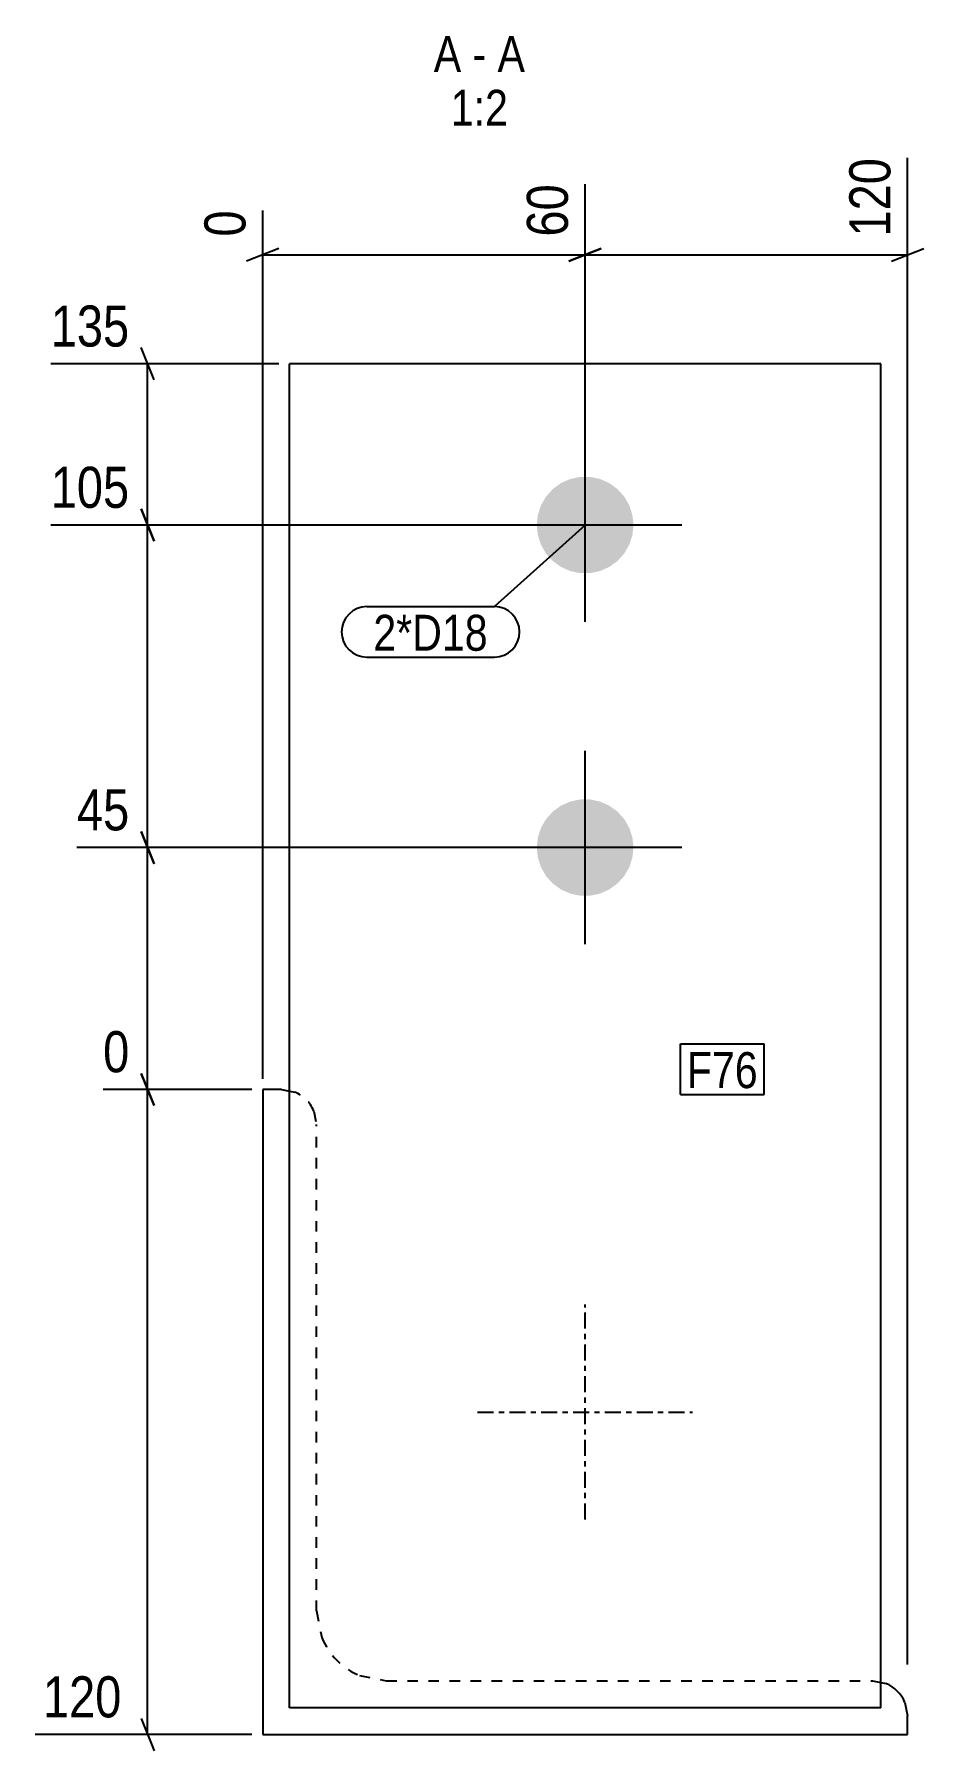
# Model space of a CAD drawing. Header units: millimetres. Extents: x 3 to 31513, y 3 to 736.
# Drawn here: x 5369.9 to 5535.4, y 4.8 to 324.1 of the extents above; entities that cross this region are included whole.
import ezdxf

# ---------------------------------------------------------------- set-up
doc = ezdxf.new("R2010")
doc.units = ezdxf.units.MM
doc.linetypes.add('DXK_LINE_DOT2', pattern=[3.9198, 1.9599, -1.9599])
doc.linetypes.add('DXK_LINE_DOT3', pattern=[5.9187, 2.979, -0.9799, 0.9799, -0.9799])
for name, color, linetype in [('MÅLSÆTNING', 7, 'Continuous'), ('STÅL', 7, 'Continuous'), ('TEKST', 7, 'Continuous')]:
    doc.layers.add(name, color=color, linetype=linetype)
doc.styles.add('Arial Narrow', font='ARIALN.TTF', dxfattribs={"height": 0.2})

msp = doc.modelspace()

# ---------------------------------------------------------------- hatches: boundary and pattern name
at = {"layer": 'STÅL', "linetype": 'Continuous'}
for points in [[(5463.36, 232.8), (5463.56, 234.67), (5464.14, 236.46), (5465.08, 238.09), (5466.34, 239.49), (5467.86, 240.59), (5469.58, 241.36), (5471.42, 241.75), (5473.3, 241.75), (5475.14, 241.36), (5476.86, 240.59), (5478.38, 239.49), (5479.64, 238.09), (5480.58, 236.46), (5481.16, 234.67), (5481.36, 232.8), (5481.16, 230.93), (5480.58, 229.14), (5479.64, 227.51), (5478.38, 226.11), (5476.86, 225.01), (5475.14, 224.24), (5473.3, 223.85), (5471.42, 223.85), (5469.58, 224.24), (5467.86, 225.01), (5466.34, 226.11), (5465.08, 227.51), (5464.14, 229.14), (5463.56, 230.93)], [(5463.36, 172.8), (5463.56, 174.67), (5464.14, 176.46), (5465.08, 178.09), (5466.34, 179.49), (5467.86, 180.59), (5469.58, 181.36), (5471.42, 181.75), (5473.3, 181.75), (5475.14, 181.36), (5476.86, 180.59), (5478.38, 179.49), (5479.64, 178.09), (5480.58, 176.46), (5481.16, 174.67), (5481.36, 172.8), (5481.16, 170.93), (5480.58, 169.14), (5479.64, 167.51), (5478.38, 166.11), (5476.86, 165.01), (5475.14, 164.24), (5473.3, 163.85), (5471.42, 163.85), (5469.58, 164.24), (5467.86, 165.01), (5466.34, 166.11), (5465.08, 167.51), (5464.14, 169.14), (5463.56, 170.93)]]:
    msp.add_hatch(color=96, dxfattribs=at).paths.add_polyline_path(points)

# ---------------------------------------------------------------- linework, layer by layer
at = {"layer": 'MÅLSÆTNING', "color": 7, "linetype": 'Continuous'}
for p, q in [((5532.36, 20.8), (5532.36, 301.08)), ((5472.36, 234.8), (5472.36, 296.21)), ((5472.36, 234.8), (5472.36, 296.21)), ((5412.36, 129.8), (5412.36, 291.33)), ((5415.36, 284.26), (5409.36, 281.86)), ((5475.36, 284.26), (5469.36, 281.86)), ((5469.36, 281.86), (5475.36, 284.26)), ((5529.36, 281.86), (5535.36, 284.26)), ((5412.36, 283.06), (5472.36, 283.06)), ((5472.36, 283.06), (5532.36, 283.06)), ((5392.15, 259.8), (5389.75, 265.8)), ((5415.36, 262.8), (5372.92, 262.8)), ((5390.95, 232.8), (5390.95, 262.8)), ((5392.15, 229.8), (5389.75, 235.8)), ((5470.36, 232.8), (5372.92, 232.8)), ((5470.36, 232.8), (5372.92, 232.8)), ((5390.95, 172.8), (5390.95, 232.8)), ((5392.15, 169.8), (5389.75, 175.8)), ((5470.36, 172.8), (5377.8, 172.8)), ((5470.36, 172.8), (5377.8, 172.8)), ((5390.95, 127.8), (5390.95, 172.8)), ((5410.36, 127.8), (5382.67, 127.8)), ((5410.36, 127.8), (5382.67, 127.8)), ((5389.75, 130.8), (5392.15, 124.8)), ((5392.15, 124.8), (5389.75, 130.8)), ((5390.95, 7.8), (5390.95, 127.8)), ((5389.75, 10.8), (5392.15, 4.8)), ((5410.36, 7.8), (5370.01, 7.8))]:
    msp.add_line(p, q, dxfattribs=at)
at = {"layer": 'STÅL', "color": 2, "linetype": 'Continuous'}
for p, q in [((5417.36, 12.8), (5417.36, 262.8)), ((5527.36, 262.8), (5417.36, 262.8)), ((5527.36, 12.8), (5527.36, 262.8)), ((5415.86, 127.8), (5412.36, 127.8)), ((5412.36, 127.8), (5412.36, 7.8)), ((5415.86, 127.8), (5417.36, 127.5)), ((5527.36, 17.5), (5528.35, 17.31)), ((5527.36, 12.8), (5417.36, 12.8)), ((5531.87, 13.79), (5532.36, 11.3)), ((5532.36, 7.8), (5532.36, 11.3)), ((5412.36, 7.8), (5532.36, 7.8))]:
    msp.add_line(p, q, dxfattribs=at)
at = {"layer": 'STÅL', "color": 96, "linetype": 'Continuous'}
for p, q in [((5472.36, 214.8), (5472.36, 250.8)), ((5490.36, 232.8), (5454.36, 232.8)), ((5472.36, 154.8), (5472.36, 190.8)), ((5490.36, 172.8), (5454.36, 172.8))]:
    msp.add_line(p, q, dxfattribs=at)
at = {"layer": 'STÅL', "color": 7, "linetype": 'DXK_LINE_DOT2'}
for p, q in [((5417.36, 127.5), (5418.35, 127.31)), ((5421.87, 123.79), (5422.36, 121.3)), ((5422.36, 30.8), (5422.36, 121.3)), ((5422.36, 30.8), (5423.35, 25.83)), ((5430.39, 18.79), (5435.36, 17.8)), ((5435.36, 17.8), (5525.86, 17.8)), ((5525.86, 17.8), (5527.36, 17.5))]:
    msp.add_line(p, q, dxfattribs=at)
at = {"layer": 'STÅL', "color": 7, "linetype": 'DXK_LINE_DOT3'}
for p, q in [((5472.36, 47.8), (5472.36, 87.8)), ((5452.36, 67.8), (5492.36, 67.8))]:
    msp.add_line(p, q, dxfattribs=at)
at = {"layer": 'STÅL', "color": 7, "linetype": 'DXK_LINE_DOT2'}
for centre, radius, start, end in [((5415.86, 121.3), 6.5, 22.5, 67.5), ((5435.36, 30.8), 13, 202.5, 247.5)]:
    msp.add_arc(centre, radius, start, end, dxfattribs=at)
at = {"layer": 'STÅL', "color": 2, "linetype": 'Continuous'}
msp.add_arc((5525.86, 11.3), 6.5, 22.5, 67.5, dxfattribs=at)

# ---------------------------------------------------------------- wipeouts: each hides what was drawn before it
at = {"color": 0, "linetype": 'Continuous'}
for points, layer in [([(5387.69, 9.4), (5387.69, 20.6), (5369.87, 20.6), (5369.87, 9.4)], 'MÅLSÆTNING'), ([(5449.31, 317.08), (5449.31, 324.08), (5444.2, 324.08), (5444.2, 317.08)], 'TEKST'), ([(5453.96, 317.08), (5453.96, 324.08), (5451.41, 324.08), (5451.41, 317.08)], 'TEKST'), ([(5461.17, 317.08), (5461.17, 324.08), (5456.06, 324.08), (5456.06, 317.08)], 'TEKST'), ([(5458.02, 307.08), (5458.02, 314.08), (5447.35, 314.08), (5447.35, 307.08)], 'TEKST')]:
    msp.add_wipeout(points, dxfattribs=at).dxf.layer = layer
at = {"color": 0}
for points in [[(5454.27, 209.42), (5454.27, 216.42), (5432.95, 216.42), (5432.95, 209.42)], [(5504.5, 128.06), (5504.5, 135.06), (5491.28, 135.06), (5491.28, 128.06)]]:
    msp.add_wipeout(points, dxfattribs=at).dxf.layer = 'TEKST'

# ---------------------------------------------------------------- next in the draw order: texts
at = {"layer": 'MÅLSÆTNING', "color": 3, "linetype": 'Continuous', "style": 'Arial Narrow'}
msp.add_text('120', height=7.635, dxfattribs=at).set_placement((5371.47, 11))
at = {"layer": 'TEKST', "color": 3, "linetype": 'Continuous', "style": 'Arial Narrow'}
for s, height, p in [('A', 6.68, (5444.2, 317.08)), ('A', 6.68, (5456.06, 317.08)), ('-', 6.68, (5451.41, 317.08)), ('1:2', 6.681, (5447.35, 307.08))]:
    msp.add_text(s, height=height, dxfattribs=at).set_placement(p)

# ---------------------------------------------------------------- next in the draw order: wipeouts: each hides what was drawn before it
at = {"color": 0, "linetype": 'Continuous'}
for points in [[(5530.76, 302.68), (5519.56, 302.68), (5519.56, 284.86), (5530.76, 284.86)], [(5470.76, 297.81), (5459.56, 297.81), (5459.56, 284.86), (5470.76, 284.86)], [(5410.76, 292.93), (5399.56, 292.93), (5399.56, 284.86), (5410.76, 284.86)], [(5389.15, 264.4), (5389.15, 275.6), (5371.32, 275.6), (5371.32, 264.4)], [(5389.15, 234.4), (5389.15, 245.6), (5371.32, 245.6), (5371.32, 234.4)], [(5389.15, 174.4), (5389.15, 185.6), (5376.2, 185.6), (5376.2, 174.4)], [(5389.15, 129.4), (5389.15, 140.6), (5381.07, 140.6), (5381.07, 129.4)]]:
    msp.add_wipeout(points, dxfattribs=at).dxf.layer = 'MÅLSÆTNING'
at = {"color": 0}
for points in [[(5454.27, 209.42), (5454.27, 216.42), (5432.95, 216.42), (5432.95, 209.42)], [(5504.5, 128.06), (5504.5, 135.06), (5491.28, 135.06), (5491.28, 128.06)]]:
    msp.add_wipeout(points, dxfattribs=at).dxf.layer = 'TEKST'

# ---------------------------------------------------------------- next in the draw order: linework, layer by layer
at = {"layer": 'MÅLSÆTNING', "color": 7, "linetype": 'Continuous'}
for p, q in [((5389.75, 235.8), (5392.15, 229.8)), ((5389.75, 175.8), (5392.15, 169.8))]:
    msp.add_line(p, q, dxfattribs=at)
at = {"layer": 'TEKST', "color": 7, "linetype": 'Continuous'}
for p, q in [((5472.36, 232.8), (5455.47, 217.62)), ((5431.75, 217.62), (5455.47, 217.62)), ((5431.75, 208.22), (5455.47, 208.22)), ((5490.08, 136.26), (5505.7, 136.26)), ((5490.08, 126.86), (5490.08, 136.26)), ((5505.7, 126.86), (5505.7, 136.26)), ((5490.08, 126.86), (5505.7, 126.86))]:
    msp.add_line(p, q, dxfattribs=at)
for centre, start, end in [((5431.75, 212.92), 90, 270), ((5455.47, 212.92), 270, 90)]:
    msp.add_arc(centre, 4.7, start, end, dxfattribs=at)

# ---------------------------------------------------------------- next in the draw order: texts
at = {"layer": 'MÅLSÆTNING', "color": 3, "linetype": 'Continuous', "style": 'Arial Narrow'}
for s, height, p in [('120', 7.635, (5529.16, 286.46)), ('60', 7.635, (5469.16, 286.46)), ('0', 7.64, (5409.16, 286.46))]:
    msp.add_text(s, height=height, rotation=90.0002, dxfattribs=at).set_placement(p)
for s, height, p in [('135', 7.635, (5372.92, 266)), ('105', 7.635, (5372.92, 236)), ('45', 7.635, (5377.8, 176)), ('0', 7.64, (5382.67, 131))]:
    msp.add_text(s, height=height, dxfattribs=at).set_placement(p)
at = {"layer": 'TEKST', "color": 3, "style": 'Arial Narrow'}
for s, p in [('2*D18', (5432.95, 209.42)), ('F76', (5491.28, 128.06))]:
    msp.add_text(s, height=6.681, dxfattribs=at).set_placement(p)

doc.saveas('drawing.dxf')
